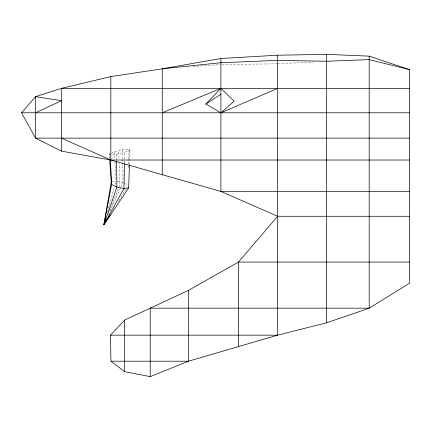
<?xml version="1.0" encoding="UTF-8"?>
<svg xmlns="http://www.w3.org/2000/svg" width="431" height="431" viewBox="0 0 431 431"><rect width="100%" height="100%" fill="white"/><g stroke="black" fill="none" stroke-linecap="round" stroke-linejoin="round"><path stroke-width="0.32" stroke-dasharray="2.15 1.62" d="M124.5 162.977L124.726 152.229L129.914 150.069L129.052 149.067L122.652 149.805L114.452 151.852L111.57 153.053M128.654 167.885L128.826 159.82M128.842 159.147L129.052 149.067M129.435 164.62L129.542 161.318M129.564 160.655L129.914 150.069M107.508 211.783L114.344 187.135M115.061 184.543L115.783 181.947M109.426 211.055L110.18 209.191M110.433 208.566L118.956 187.399M119.209 186.774L119.958 184.904L119.198 163.376M108.617 214.385L120.804 187.55M121.084 186.941L123.018 182.674L122.803 163.22M118.746 200.771L125.814 189.349M109.593 158.683L109.264 154.012L110.993 153.291M109.264 154.012L110.12 155.015L116.526 154.276L124.726 152.229M111.834 181.947L115.961 181.3M187.593 66.929L188.923 66.827M192.921 66.53L220.246 64.499M278.324 63.81L313.235 61.967M222.251 64.434L276.988 63.853M117.243 181.548L123.018 182.674L128.287 185.352M114.452 151.852L114.829 159.217M114.964 161.894L115.826 178.623M118.8 151.933L119.058 159.335M122.652 149.805L122.754 159.195M122.765 159.869L122.792 162.552M116.526 154.276L116.585 159.642"/><path stroke-width="0.65" d="M124.484 163.651L123.956 188.514L103.909 224.756L111.246 182.038L109.689 160.02M110.363 159.696L111.629 184.463L103.909 224.756L128.675 187.776L129.413 165.283M109.916 215.047L103.909 224.756L104.453 222.811M104.744 222.924L103.909 224.756L116.898 187.14L116.612 161.652M103.909 224.756L104.663 222.886M277.656 216.27L238.472 262.07L188.439 290.392L124.667 320.071L110.53 335.156L110.934 361.2L124.667 371.678L150.214 376.646L188.439 361.2L277.656 335.156L326.66 322.792L369.195 308.176L409.45 283.28L409.45 69.623L369.195 56.165L326.66 54.354L277.656 55.216L220.914 58.481L162.266 68.809L110.832 76.589L61.466 88.366L35.584 96.625L21.55 112.793L35.584 138.125L61.466 151.119L110.832 160.025L220.914 191.429L277.656 216.27L409.45 216.27M205.846 104.054L220.914 88.366L234.087 101.215L220.914 112.793L205.846 104.054L220.914 94.265M35.584 112.793L61.466 100.714L35.584 96.625L35.584 138.125L409.45 138.125M220.914 112.793L277.656 88.366M162.266 112.793L220.914 88.366M128.675 187.776L123.956 188.514L116.898 187.14L111.629 184.463L111.246 182.038M162.266 174.916L162.266 68.809L220.914 62.727L277.656 60.394L326.66 61.256L369.195 59.618L409.45 69.623M162.266 68.809L165.601 68.561M409.45 88.366L61.466 88.366L61.466 151.119M21.55 112.793L409.45 112.793M61.466 138.125L110.832 160.025L409.45 160.025M409.45 191.429L220.914 191.429L220.914 58.481M409.45 262.07L238.472 262.07L238.472 346.476M110.53 335.156L277.656 335.156L277.656 55.216M110.934 361.2L188.439 361.2L188.439 290.392M369.195 56.165L369.195 308.176L150.214 308.176L150.214 376.646M326.66 54.354L326.66 322.792M124.667 320.071L124.667 371.678M110.832 76.589L110.832 160.025"/></g></svg>
